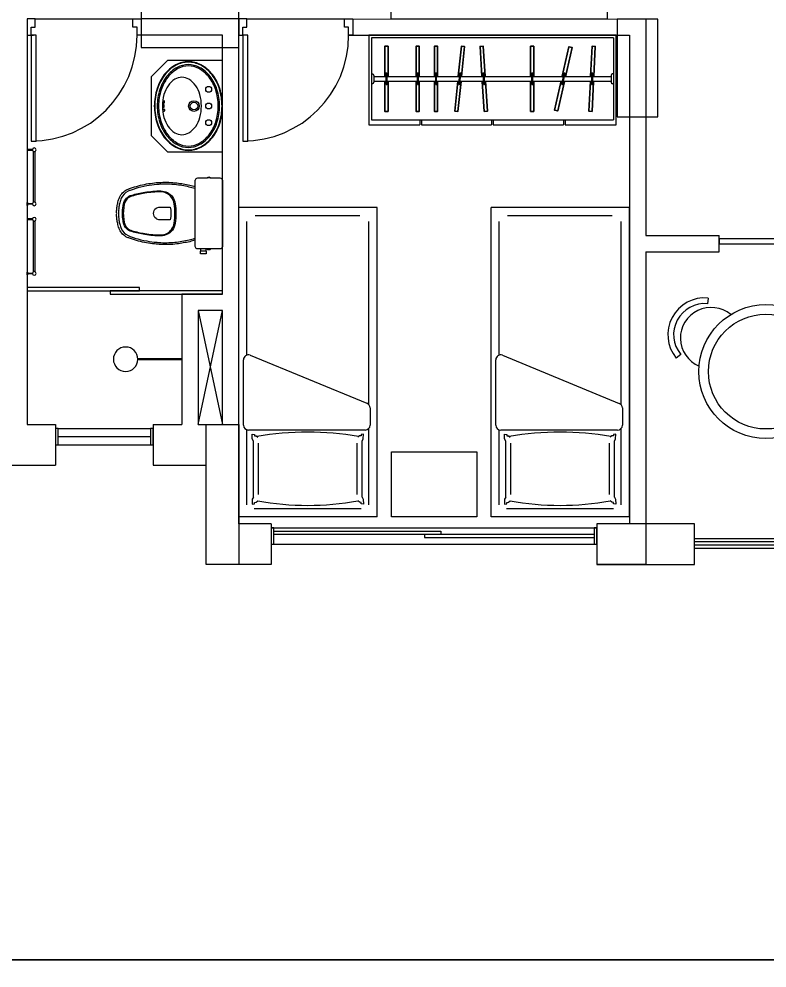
# Model space of a CAD drawing. Header units: millimetres. Extents: x 2878 to 6301, y 540 to 1980.
# Drawn here: x 2922.19 to 2926.78, y 819.73 to 825.56 of the extents above; entities that cross this region are included whole.
import ezdxf

# ---------------------------------------------------------------- set-up
doc = ezdxf.new("R2010")
doc.units = ezdxf.units.MM
doc.header["$LTSCALE"] = 4
for name, color, linetype, lineweight in [('ALVENARIA', 4, 'Continuous', 20), ('ALVENARIA EM VISTA', 1, 'Continuous', 5), ('COTAS', 35, 'Continuous', 5), ('JANELA', 2, 'Continuous', 20), ('PILAR', 1, 'Continuous', 5), ('PORTA', 2, 'Continuous', 20), ('SOLEIRA', 1, 'Continuous', 5)]:
    doc.layers.add(name, color=color, linetype=linetype, lineweight=lineweight)
doc.layers.add('LAY01', color=7, linetype='Continuous')
doc.styles.get("Standard").update_dxf_attribs({"font": 'arial.ttf'})
doc.dimstyles.new('ISO-25', dxfattribs={"dimscale": 0, "dimtxt": 0.1, "dimasz": 0.05, "dimexe": 0.05, "dimexo": 0.2, "dimgap": 0.01, "dimtad": 1, "dimzin": 4, "dimdsep": 46, "dimtxsty": 'Standard', "dimblk": 'OBLIQUE', "dimcen": 0.1, "dimdle": 0.05, "dimclrt": 256, "dimadec": 0, "dimazin": 0, "dimtfac": 1, "dimtix": 1, "dimtofl": 0, "dimtmove": 0, "dimatfit": 3, "dimfxl": 1, "dimtfillclr": 256, "dimarcsym": 0})

# ---------------------------------------------------------------- blocks, each defined once
blk = doc.blocks.new('Pia22')
at = {"layer": 'COTAS'}
for points in [[(0, -0.409, 0.077226), (0.1047, -0.3927, 0.087001), (0.1881, -0.3491, 0.105687), (0.247, -0.2798, 0.12418), (0.266, -0.2045, 0.12418), (0.247, -0.1292, 0.105687), (0.1881, -0.0599, 0.087001), (0.1047, -0.0163, 0.077226), (0, 0, 0.077226), (-0.1047, -0.0163, 0.087001), (-0.1881, -0.0599, 0.105687), (-0.247, -0.1292, 0.12418), (-0.266, -0.2045, 0.12418), (-0.247, -0.2798, 0.105687), (-0.1881, -0.3491, 0.087001), (-0.1047, -0.3927, 0.077226)], [(0, -0.4062, 0.077226), (0.1038, -0.3901, 0.087001), (0.1864, -0.3469, 0.105687), (0.2445, -0.2785, 0.12418), (0.2632, -0.2045, 0.12418), (0.2445, -0.1305, 0.105687), (0.1864, -0.0621, 0.087001), (0.1038, -0.0189, 0.077226), (0, -0.0028, 0.077226), (-0.1038, -0.0189, 0.087001), (-0.1864, -0.0621, 0.105687), (-0.2445, -0.1305, 0.12418), (-0.2632, -0.2045, 0.12418), (-0.2445, -0.2785, 0.105687), (-0.1864, -0.3469, 0.087001), (-0.1038, -0.3901, 0.077226)], [(0, -0.3912, 0.077226), (0.0993, -0.3758, 0.087001), (0.1772, -0.335, 0.105687), (0.2313, -0.2714, 0.12418), (0.2482, -0.2045, 0.12418), (0.2313, -0.1376, 0.105687), (0.1772, -0.074, 0.087001), (0.0993, -0.0332, 0.077226), (0, -0.0178, 0.077226), (-0.0993, -0.0332, 0.087001), (-0.1772, -0.074, 0.105687), (-0.2313, -0.1376, 0.12418), (-0.2482, -0.2045, 0.12418), (-0.2313, -0.2714, 0.105687), (-0.1772, -0.335, 0.087001), (-0.0993, -0.3758, 0.077226)], [(0, -0.3832, 0.077226), (0.0968, -0.3682, 0.087001), (0.1724, -0.3286, 0.105687), (0.2243, -0.2676, 0.12418), (0.2402, -0.2045, 0.12418), (0.2243, -0.1414, 0.105687), (0.1724, -0.0804, 0.087001), (0.0968, -0.0408, 0.077226), (0, -0.0258, 0.077226), (-0.0968, -0.0408, 0.087001), (-0.1724, -0.0804, 0.105687), (-0.2243, -0.1414, 0.12418), (-0.2402, -0.2045, 0.12418), (-0.2243, -0.2676, 0.105687), (-0.1724, -0.3286, 0.087001), (-0.0968, -0.3682, 0.077226)], [(0, -0.3605, 0.068578), (0.0686, -0.3511, 0.0807), (0.122, -0.3262, 0.107046), (0.1606, -0.2857, 0.137927), (0.1725, -0.2435, 0.137927), (0.1606, -0.2013, 0.107046), (0.122, -0.1608, 0.0807), (0.0686, -0.1359, 0.068578), (0, -0.1265, 0.068578), (-0.0686, -0.1359, 0.0807), (-0.122, -0.1608, 0.107046), (-0.1606, -0.2013, 0.137927), (-0.1725, -0.2435, 0.137927), (-0.1606, -0.2857, 0.107046), (-0.122, -0.3262, 0.0807), (-0.0686, -0.3511, 0.068578)], [(-0.025, -0.3555, 0.051763), (-0.022, -0.3552, 0.065619), (-0.0197, -0.3544, 0.104501), (-0.018, -0.353, 0.173031), (-0.0175, -0.3517, 0.173031), (-0.018, -0.3504, 0.104501), (-0.0197, -0.349, 0.065619), (-0.022, -0.3482, 0.051763), (-0.025, -0.3479, 0.051763), (-0.028, -0.3482, 0.065619), (-0.0303, -0.349, 0.104501), (-0.032, -0.3504, 0.173031), (-0.0325, -0.3517, 0.173031), (-0.032, -0.353, 0.104501), (-0.0303, -0.3544, 0.065619), (-0.028, -0.3552, 0.051763)], [(0, -0.3568, 0.051763), (0.003, -0.3565, 0.065619), (0.0053, -0.3557, 0.104501), (0.007, -0.3543, 0.173031), (0.0075, -0.353, 0.173031), (0.007, -0.3517, 0.104501), (0.0053, -0.3503, 0.065619), (0.003, -0.3495, 0.051763), (0, -0.3492, 0.051763), (-0.003, -0.3495, 0.065619), (-0.0053, -0.3503, 0.104501), (-0.007, -0.3517, 0.173031), (-0.0075, -0.353, 0.173031), (-0.007, -0.3543, 0.104501), (-0.0053, -0.3557, 0.065619), (-0.003, -0.3565, 0.051763)], [(0.025, -0.3555, -0.051763), (0.022, -0.3552, -0.065619), (0.0197, -0.3544, -0.104501), (0.018, -0.353, -0.173031), (0.0175, -0.3517, -0.173031), (0.018, -0.3504, -0.104501), (0.0197, -0.349, -0.065619), (0.022, -0.3482, -0.051763), (0.025, -0.3479, -0.051763), (0.028, -0.3482, -0.065619), (0.0303, -0.349, -0.104501), (0.032, -0.3504, -0.173031), (0.0325, -0.3517, -0.173031), (0.032, -0.353, -0.104501), (0.0303, -0.3544, -0.065619), (0.028, -0.3552, -0.051763)]]:
    blk.add_lwpolyline(points, format="xyb", close=True, dxfattribs=at)
for centre, radius in [((-0.1, -0.083), 0.0177), ((0, -0.083), 0.0177), ((0.1, -0.083), 0.0177), ((0, -0.171), 0.032), ((0, -0.171), 0.0225)]:
    blk.add_circle(centre, radius, dxfattribs=at)
blk = doc.blocks.new('01Chuv_p')
at = {"const_width": 0.015}
blk.add_lwpolyline([(-0.27, 0), (0, 0)], dxfattribs=at)
blk.add_circle((-0.345, 0), 0.075)
blk = doc.blocks.new('P70D')
for points in [[(-0.025, 0.15), (-0.025, 0.8), (-0.055, 0.8), (-0.055, 0.15)], [(-0.7, 0.15), (-0.675, 0.15), (-0.675, 0.1), (-0.65, 0.1), (-0.65, 0.05), (-0.7, 0.05)], [(0, 0.15), (-0.025, 0.15), (-0.025, 0.1), (-0.05, 0.1), (-0.05, 0.05), (0, 0.05)]]:
    blk.add_lwpolyline(points, close=True)
blk = doc.blocks.new('MESA2LUG')
at = {"layer": 'COTAS'}
for p, q in [((-0.2166, 0.6293), (-0.1784, 0.6134)), ((0.2356, 0.6134), (0.2739, 0.6293)), ((-0.2739, -0.6039), (-0.2356, -0.588)), ((0.1784, -0.588), (0.2166, -0.6039))]:
    blk.add_line(p, q, dxfattribs=at)
for radius in [0.483, 0.414]:
    blk.add_circle((0, 0.0127), radius, dxfattribs=at)
for centre, radius, start, end in [((0.0286, 0.5271), 0.2657, 22.61987, 157.38013), ((0.0286, 0.4754), 0.2208, 347.92539, 184.99004), ((0.0286, 0.5271), 0.2242, 22.61986, 157.38014), ((-0.0286, -0.45), 0.2208, 167.92539, 4.99004), ((-0.0286, -0.5017), 0.2657, 202.61987, 337.38013), ((-0.0286, -0.5017), 0.2243, 202.61986, 337.38014)]:
    blk.add_arc(centre, radius, start, end, dxfattribs=at)
blk = doc.blocks.new('VASO_P11')
for points in [[(0, -0.17), (0.205, -0.17, 0.059373), (0.2098, -0.1695, 0.333509), (0.222, -0.154), (0.222, -0.1355), (0.222, -0.1045), (0.222, -0.094), (0.2248, -0.094, 0.252251), (0.2251, -0.0939, 0.160103), (0.228, -0.085, 0.160103), (0.2251, -0.0761, 0.252251), (0.2248, -0.076), (0.222, -0.076), (0.222, -0.017, 0.327853), (0.2069, -0.0003, 0.087637), (0.2038, 0), (0, 0), (-0.2038, 0, 0.087637), (-0.2069, -0.0003, 0.327853), (-0.222, -0.017), (-0.222, -0.076), (-0.2248, -0.076, 0.252251), (-0.2251, -0.0761, 0.160103), (-0.228, -0.085, 0.160103), (-0.2251, -0.0939, 0.252251), (-0.2248, -0.094), (-0.222, -0.094), (-0.222, -0.1045), (-0.236, -0.1045), (-0.236, -0.102), (-0.252, -0.102), (-0.252, -0.12), (-0.252, -0.138), (-0.236, -0.138), (-0.236, -0.1355), (-0.222, -0.1355), (-0.222, -0.154, 0.333509), (-0.2098, -0.1695, 0.059373), (-0.205, -0.17)], [(0, -0.291, 0.041331), (-0.0608, -0.2956, 0.129345), (-0.1036, -0.3127, 0.234638), (-0.1405, -0.385, 0.044666), (-0.1319, -0.486, 0.031515), (-0.1138, -0.5665, 0.151063), (-0.0952, -0.5993, 0.148094), (-0.0588, -0.6192, 0.031073), (-0.0451, -0.6214, 0.035055), (0, -0.6255, 0.035055), (0.0451, -0.6214, 0.031073), (0.0588, -0.6192, 0.148094), (0.0952, -0.5993, 0.151063), (0.1138, -0.5665, 0.031515), (0.1319, -0.486, 0.044666), (0.1405, -0.385, 0.234638), (0.1036, -0.3127, 0.129345), (0.0608, -0.2956, 0.041331)], [(0, -0.297, -0.041434), (0.06, -0.3015, -0.129651), (0.1, -0.3175, -0.234583), (0.1345, -0.385, -0.044678), (0.126, -0.485, -0.031614), (0.108, -0.565, -0.152477), (0.091, -0.595, -0.148725), (0.0575, -0.6134, -0.031624), (0.0444, -0.6155, -0.035113), (0, -0.6195, -0.035113), (-0.0444, -0.6155, -0.031624), (-0.0575, -0.6134, -0.148725), (-0.091, -0.595, -0.152477), (-0.108, -0.565, -0.031614), (-0.126, -0.485, -0.044678), (-0.1345, -0.385, -0.234583), (-0.1, -0.3175, -0.129651), (-0.06, -0.3015, -0.041434)], [(-0.04, -0.391, 0.164444), (-0.032, -0.415, 0.245936), (0, -0.43, 0.245936), (0.032, -0.415, 0.164444), (0.04, -0.391), (0.04, -0.326, 0.108885), (-0.04, -0.326)]]:
    blk.add_lwpolyline(points, format="xyb", close=True)
for points in [[(-0.236, -0.1045), (-0.236, -0.12), (-0.236, -0.1355)], [(-0.2245, -0.093), (-0.2245, -0.085), (-0.2245, -0.077)], [(-0.222, -0.076), (-0.222, -0.094)], [(-0.222, -0.1045), (-0.222, -0.1355)], [(0.222, -0.076), (0.222, -0.094)], [(0.2245, -0.093), (0.2245, -0.085), (0.2245, -0.077)]]:
    blk.add_lwpolyline(points)
for points in [[(-0.167, -0.17, -0.003882), (-0.1765, -0.205, 0.024258), (-0.1905, -0.285, 0.02486), (-0.1945, -0.335, 0.033324), (-0.194, -0.385, 0.02486), (-0.191, -0.425, 0.012268), (-0.184, -0.475, 0.015806), (-0.1725, -0.525, 0.026699), (-0.157, -0.575, 0.021919), (-0.1495, -0.595, 0.174675), (-0.1, -0.6435, 0.045452), (-0.07, -0.653, 0.022856), (-0.0571, -0.6562, 0.041289), (-0.0304, -0.6602, 0.052091), (-0.0228, -0.6606, 0.04333), (0, -0.661, 0.04333), (0.0228, -0.6606, 0.052091), (0.0304, -0.6602, 0.041289), (0.0571, -0.6562, 0.022856), (0.07, -0.653, 0.045452), (0.1, -0.6435, 0.174675), (0.1495, -0.595, 0.021919), (0.157, -0.575, 0.026699), (0.1725, -0.525, 0.015806), (0.184, -0.475, 0.012268), (0.191, -0.425, 0.02486), (0.194, -0.385, 0.033324), (0.1945, -0.335, 0.02486), (0.1905, -0.285, 0.024258), (0.1765, -0.205, -0.003882), (0.167, -0.17)], [(0.1554, -0.1731, 0.003849), (0.1649, -0.2079, -0.027799), (0.18, -0.2984, -0.018883), (0.1825, -0.3355, -0.033646), (0.182, -0.3844, -0.016781), (0.1805, -0.4106, -0.015438), (0.1722, -0.4729, -0.023716), (0.154, -0.5465, -0.013571), (0.1457, -0.5711, -0.02186), (0.1386, -0.59, -0.173345), (0.0952, -0.6325, -0.045814), (0.067, -0.6414, -0.024058), (0.0546, -0.6444, -0.042614), (0.029, -0.6482, -0.066108), (0.0226, -0.6485, -0.047154), (0, -0.649, -0.047154), (-0.0226, -0.6485, -0.066108), (-0.029, -0.6482, -0.042614), (-0.0546, -0.6444, -0.024058), (-0.067, -0.6414, -0.045814), (-0.0952, -0.6325, -0.173345), (-0.1386, -0.59, -0.02186), (-0.1457, -0.5711, -0.013571), (-0.154, -0.5465, -0.023716), (-0.1722, -0.4729, -0.015438), (-0.1805, -0.4106, -0.016781), (-0.182, -0.3844, -0.033646), (-0.1825, -0.3355, -0.018883), (-0.18, -0.2984, -0.027799), (-0.1649, -0.2079, 0.003849), (-0.1554, -0.1731)]]:
    blk.add_lwpolyline(points, format="xyb")
blk = doc.blocks.new('*X95')
at = {"color": 0}
for p, q in [((18.205, 3.1079), (18.2054, 3.1081)), ((18.205, 3.1044), (18.209, 3.1067)), ((18.205, 3.1009), (18.209, 3.1032)), ((18.205, 3.0975), (18.209, 3.0998)), ((18.205, 3.094), (18.209, 3.0963)), ((18.205, 3.0905), (18.209, 3.0928)), ((18.205, 3.0871), (18.209, 3.0894)), ((18.205, 3.0836), (18.209, 3.0859)), ((18.205, 3.0801), (18.209, 3.0825)), ((18.205, 3.0767), (18.209, 3.079)), ((18.205, 3.0732), (18.209, 3.0755)), ((18.205, 3.0698), (18.209, 3.0721)), ((18.205, 3.0663), (18.209, 3.0686)), ((18.205, 3.0628), (18.209, 3.0651)), ((18.205, 3.0594), (18.209, 3.0617)), ((18.205, 3.0559), (18.209, 3.0582)), ((18.205, 3.0524), (18.209, 3.0547)), ((18.205, 3.049), (18.209, 3.0513)), ((18.205, 3.0455), (18.209, 3.0478)), ((18.205, 3.042), (18.209, 3.0443)), ((18.205, 3.0386), (18.209, 3.0409)), ((18.2081, 3.0369), (18.209, 3.0374))]:
    blk.add_line(p, q, dxfattribs=at)
blk = doc.blocks.new('CAB')
at = {"layer": 'LAY01'}
for points in [[(-0.01, 0.015), (-0.01, 0.2), (0.01, 0.2), (0.01, 0.015)], [(0.01, -0.015), (0.01, -0.2), (-0.01, -0.2), (-0.01, -0.015)]]:
    blk.add_lwpolyline(points, dxfattribs=at)
blk.add_lwpolyline([(-0.002, -0.0356), (-0.002, 0.0356), (0.002, 0.0356), (0.002, -0.0356)], close=True, dxfattribs=at)
blk.add_blockref('*X95', (-18.207, -3.0725), dxfattribs=at)
blk = doc.blocks.new('ARMARIO5')
for p, q in [((0.115, -0.015), (0.115, -0.52)), ((1.6017, -0.015), (0.115, -0.015)), ((1.6017, -0.015), (1.6017, -0.52)), ((0.115, -0.2375), (0.12, -0.2375)), ((0.13, -0.2475), (0.13, -0.2875)), ((0.13, -0.2525), (1.5867, -0.2525)), ((0.13, -0.2825), (1.5867, -0.2825)), ((1.5867, -0.2475), (1.5867, -0.2875)), ((1.6017, -0.2375), (1.5967, -0.2375)), ((0.115, -0.2975), (0.12, -0.2975)), ((1.6017, -0.2975), (1.5967, -0.2975)), ((0.115, -0.52), (1.6017, -0.52)), ((0.4117, -0.52), (0.4117, -0.55)), ((0.4217, -0.52), (0.4217, -0.55)), ((0.8533, -0.52), (0.8533, -0.55)), ((0.8633, -0.52), (0.8633, -0.55)), ((1.295, -0.52), (1.295, -0.55)), ((1.305, -0.52), (1.305, -0.55)), ((0.0994, -0.55), (0.4117, -0.55)), ((0.4217, -0.55), (0.8533, -0.55)), ((0.8633, -0.55), (1.295, -0.55)), ((1.305, -0.55), (1.619, -0.55))]:
    blk.add_line(p, q)
blk.add_lwpolyline([(1.619, -0.55), (1.619, 0), (0.0994, 0), (0.0994, -0.55)])
for centre, start, end in [((0.12, -0.2475), 0, 90), ((0.12, -0.2875), 270, 0), ((1.5967, -0.2475), 90, 180), ((1.5967, -0.2875), 180, 270)]:
    blk.add_arc(centre, 0.01, start, end)
for p in [(0.2067, -0.2675), (0.399, -0.2675), (0.5115, -0.2675), (1.1024, -0.2675)]:
    blk.add_blockref('CAB', p)
for p, rotation in [((0.6569, -0.2675), 354.0893786921447), ((0.805, -0.2675), 3.656534792935252), ((1.2937, -0.2675), 347.3364767990632), ((1.4704, -0.2675), 357.2102617145848)]:
    blk.add_blockref('CAB', p, dxfattribs=dict(rotation=rotation))
blk = doc.blocks.new('CAMADESO')
for p, q in [((-0.0021, 1.8725), (-0.0021, -0.0275)), ((-0.0021, 1.8725), (0.8479, 1.8725)), ((0.8479, 1.8725), (0.8479, -0.0275)), ((0.095, 1.8225), (0.7529, 1.8225)), ((0.0479, 1.7976), (0.0479, 1.328)), ((0.0823, 1.7934), (0.0965, 1.7917)), ((0.0831, 1.7641), (0.0823, 1.7934)), ((0.0907, 1.7507), (0.0831, 1.7641)), ((0.0907, 1.7507), (0.0907, 1.4063)), ((0.0965, 1.7917), (0.0965, 1.7833)), ((0.0965, 1.7833), (0.1066, 1.7825)), ((0.1066, 1.7825), (0.1166, 1.7741)), ((0.7413, 1.7825), (0.7313, 1.7741)), ((0.7514, 1.7833), (0.7413, 1.7825)), ((0.7656, 1.7934), (0.7514, 1.7917)), ((0.7514, 1.7917), (0.7514, 1.7833)), ((0.7572, 1.7507), (0.7648, 1.7641)), ((0.7572, 1.7507), (0.7572, 1.4063)), ((0.7648, 1.7641), (0.7656, 1.7934)), ((0.7979, 1.7977), (0.7979, 1.3373)), ((0.1206, 1.7346), (0.1206, 1.4188)), ((0.7273, 1.7346), (0.7273, 1.4188)), ((0.0907, 1.4063), (0.0831, 1.3929)), ((0.7572, 1.4063), (0.7648, 1.3929)), ((0.0831, 1.3929), (0.0823, 1.3636)), ((0.0823, 1.3636), (0.0965, 1.3653)), ((0.0965, 1.3737), (0.1066, 1.3745)), ((0.0965, 1.3653), (0.0965, 1.3737)), ((0.1066, 1.3745), (0.1166, 1.3828)), ((0.7413, 1.3745), (0.7313, 1.3828)), ((0.7514, 1.3737), (0.7413, 1.3745)), ((0.7514, 1.3653), (0.7514, 1.3737)), ((0.7656, 1.3636), (0.7514, 1.3653)), ((0.7648, 1.3929), (0.7656, 1.3636)), ((0.041, 1.2027), (0.041, 1.3088)), ((0.071, 1.3388), (0.7886, 1.3388)), ((0.8186, 1.3088), (0.8186, 0.9071)), ((0.0479, 1.1835), (0.0479, 0.0581)), ((0.7779, 0.8791), (0.0602, 1.1747)), ((0.7979, 0.8786), (0.7979, 0.0581)), ((0.1036, 0.0225), (0.747, 0.0225)), ((-0.0021, -0.0275), (0.8479, -0.0275))]:
    blk.add_line(p, q)
for centre, radius, start, end in [((0.4239, 0.0469), 1.7544, 79.90998, 100.09002), ((0.4239, 3.2024), 1.8503, 260.28048, 279.71952), ((0.071, 1.3088), 0.03, 90, 180), ((0.7886, 1.3088), 0.03, 0, 90), ((0.071, 1.2027), 0.03, 180, 248.94125), ((0.7886, 0.9071), 0.03, 248.94125, 0)]:
    blk.add_arc(centre, radius, start, end)
blk = doc.blocks.new('BATH_towel_013')
for points in [[(-0.001, 0.421), (-0.001, 0.382), (0.004, 0.382), (0.004, 0.421)], [(0.014, 0.406), (0.014, 0.397), (0.072, 0.397), (0.072, 0.406)], [(-0.001, -0.381), (-0.001, -0.342), (0.004, -0.342), (0.004, -0.381)], [(0.014, -0.366), (0.014, -0.357), (0.072, -0.357), (0.072, -0.366)]]:
    blk.add_lwpolyline(points, close=True)
for points in [[(0.085, -0.339), (0.085, 0.379)], [(0.113, 0.379), (0.113, -0.339)]]:
    blk.add_lwpolyline(points)
for centre in [(0.099, 0.401), (0.099, -0.361)]:
    blk.add_circle(centre, 0.026)
for centre in [(0.001, 0.401), (0.001, -0.361)]:
    blk.add_arc(centre, 0.013, 281.9596, 78.0404)
blk = doc.blocks.new('PILAR')
at = {"layer": 'PILAR', "ltscale": 0.01}
blk.add_lwpolyline([(-0.15, 0), (0.1, 0), (0.1, -0.6), (-0.15, -0.6)], close=True, dxfattribs=at)
blk = doc.blocks.new('_Oblique')
at = {"color": 0, "linetype": 'ByBlock', "lineweight": -2}
blk.add_line((-0.5, -0.5), (0.5, 0.5), dxfattribs=at)
blk = doc.blocks.new('*D545')
at = {"layer": 'COTAS', "color": 0, "lineweight": -2, "transparency": 16777216}
for p, q in [((2907.4441, 822.0053), (2907.4441, 819.7264)), ((2952.7953, 822.0053), (2952.7953, 819.7264)), ((2907.3941, 819.7764), (2952.8453, 819.7764))]:
    blk.add_line(p, q, dxfattribs=at)
at = {"layer": 'Defpoints', "color": 0, "transparency": 16777216}
for p in [(2907.4441, 822.2053), (2952.7953, 822.2053), (2952.7953, 819.7764)]:
    blk.add_point(p, dxfattribs=at)
at = {"layer": 'COTAS', "color": 0, "lineweight": -2, "transparency": 16777216, "xscale": 0.05, "yscale": 0.05, "zscale": 0.05, "rotation": 180}
blk.add_blockref('_Oblique', (2907.4441, 819.7764), dxfattribs=at)
at = {"layer": 'COTAS', "color": 0, "lineweight": -2, "transparency": 16777216, "xscale": 0.05, "yscale": 0.05, "zscale": 0.05}
blk.add_blockref('_Oblique', (2952.7953, 819.7764), dxfattribs=at)
at = {"layer": 'COTAS', "transparency": 16777216, "insert": (2930.0532, 819.8375), "char_height": 0.1, "attachment_point": 5}
blk.add_mtext('45.35', dxfattribs=at)

msp = doc.modelspace()

# ---------------------------------------------------------------- linework, layer by layer
at = {"layer": 'ALVENARIA', "ltscale": 0.03}
msp.add_line((2923.5352, 825.5557), (2922.9352, 825.5557), dxfattribs=at)
at = {"layer": 'ALVENARIA'}
for p, q in [((2924.2352, 825.5556), (2926.0352, 825.5555)), ((2926.0352, 825.5555), (2926.0351, 824.2255)), ((2922.2352, 825.4557), (2922.235, 823.0657)), ((2923.4352, 825.4557), (2922.9352, 825.4557)), ((2923.4352, 823.8657), (2923.4352, 825.4557)), ((2923.535, 822.4557), (2923.5352, 825.4557)), ((2924.2102, 825.4556), (2925.9352, 825.4555)), ((2925.9352, 825.4555), (2925.935, 822.4555)), ((2926.0351, 824.2254), (2926.4851, 824.2254)), ((2926.0351, 824.1255), (2926.035, 822.2055)), ((2926.0351, 824.1255), (2926.4851, 824.1255)), ((2922.235, 823.0657), (2922.41, 823.0657)), ((2923.01, 823.0657), (2923.185, 823.0657)), ((2921.54, 822.8158), (2922.41, 822.8157)), ((2923.01, 822.8157), (2923.335, 822.8157)), ((2923.335, 822.2057), (2923.335, 822.8157)), ((2923.735, 822.4556), (2923.535, 822.4557)), ((2925.935, 822.4555), (2925.735, 822.4555)), ((2923.735, 822.2056), (2923.335, 822.2057)), ((2926.035, 822.2055), (2925.735, 822.2055))]:
    msp.add_line(p, q, dxfattribs=at)
at = {"layer": 'ALVENARIA', "ltscale": 0.01}
msp.add_line((2922.2352, 825.4557), (2922.2752, 825.4557), dxfattribs=at)
at = {"layer": 'ALVENARIA', "ltscale": 200}
for p, q in [((2926.4851, 824.1254), (2926.4851, 824.2254)), ((2923.4351, 823.8656), (2923.185, 823.8657)), ((2923.185, 823.8657), (2923.185, 823.0657)), ((2922.41, 823.0657), (2922.41, 822.8157)), ((2923.01, 823.0657), (2923.01, 822.8157)), ((2923.735, 822.4556), (2923.735, 822.2056)), ((2925.735, 822.4555), (2925.735, 822.2055))]:
    msp.add_line(p, q, dxfattribs=at)
at = {"layer": 'ALVENARIA EM VISTA'}
for p, q in [((2926.0349, 822.3655), (2926.035, 822.3655)), ((2926.0349, 822.3455), (2926.035, 822.3455)), ((2926.3358, 822.3655), (2930.045, 822.3653)), ((2926.3358, 822.3455), (2930.045, 822.3453)), ((2926.3358, 822.3255), (2930.045, 822.3253)), ((2926.3358, 822.3055), (2930.045, 822.3053))]:
    msp.add_line(p, q, dxfattribs=at)
at = {"layer": 'COTAS', "ltscale": 0.01}
for p, q in [((2923.285, 823.7657), (2923.435, 823.0657)), ((2923.285, 823.0657), (2923.435, 823.7657))]:
    msp.add_line(p, q, dxfattribs=at)
at = {"layer": 'COTAS', "ltscale": 0.03}
for p, q in [((2922.4262, 822.9907), (2922.9938, 822.9907)), ((2924.7769, 822.4106), (2924.7769, 822.3906)), ((2924.6769, 822.3906), (2924.6769, 822.3706))]:
    msp.add_line(p, q, dxfattribs=at)
at = {"layer": 'COTAS', "ltscale": 200}
for p, q in [((2923.7512, 822.4106), (2924.7769, 822.4106)), ((2923.7512, 822.3906), (2924.7269, 822.3906)), ((2924.6769, 822.3706), (2925.7188, 822.3705)), ((2924.7269, 822.3906), (2925.7188, 822.3905))]:
    msp.add_line(p, q, dxfattribs=at)
at = {"layer": 'COTAS', "color": 3}
msp.add_lwpolyline([(2924.4702, 825.7704), (2924.4702, 825.5556), (2925.8002, 825.5556), (2925.8002, 825.7683)], dxfattribs=at)
at = {"layer": 'COTAS'}
for points in [[(2923.4353, 825.2999), (2923.0971, 825.2999), (2922.9971, 825.1999), (2922.9971, 824.8398), (2923.0971, 824.7398), (2923.4353, 824.7398)], [(2922.2351, 823.8857), (2922.9251, 823.8857), (2922.9251, 823.9057), (2922.2351, 823.9057)], [(2922.7451, 823.8657), (2923.4351, 823.8657), (2923.4351, 823.8857), (2922.7451, 823.8857)]]:
    msp.add_lwpolyline(points, close=True, dxfattribs=at)
at = {"layer": 'COTAS', "ltscale": 200}
msp.add_lwpolyline([(2923.285, 823.7657), (2923.285, 823.0657), (2923.435, 823.0657), (2923.435, 823.7657)], close=True, dxfattribs=at)
at = {"layer": 'COTAS', "ltscale": 0.01}
msp.add_lwpolyline([(2924.4732, 822.8973), (2924.9968, 822.8973), (2924.9968, 822.497), (2924.4732, 822.497)], close=True, dxfattribs=at)
at = {"layer": 'JANELA', "ltscale": 0.03}
for p, q in [((2922.4262, 823.0407), (2922.9938, 823.0407)), ((2922.4262, 822.9407), (2922.9938, 822.9407))]:
    msp.add_line(p, q, dxfattribs=at)
at = {"layer": 'JANELA', "ltscale": 200}
for p, q in [((2923.735, 822.4306), (2925.735, 822.4305)), ((2923.735, 822.3306), (2925.735, 822.3305))]:
    msp.add_line(p, q, dxfattribs=at)
at = {"layer": 'JANELA', "ltscale": 0.03}
for points in [[(2922.4262, 823.0407), (2922.41, 823.0407), (2922.41, 822.9407), (2922.4262, 822.9407)], [(2923.01, 823.0407), (2922.9938, 823.0407), (2922.9938, 822.9407), (2923.01, 822.9407)], [(2923.7512, 822.4306), (2923.735, 822.4306), (2923.735, 822.3306), (2923.7512, 822.3306)], [(2925.735, 822.4305), (2925.7188, 822.4305), (2925.7188, 822.3305), (2925.735, 822.3305)]]:
    msp.add_lwpolyline(points, close=True, dxfattribs=at)
at = {"layer": 'PILAR', "color": 1, "ltscale": 0.01}
msp.add_lwpolyline([(2923.335, 823.0657), (2923.535, 823.0657), (2923.535, 822.2057), (2923.335, 822.2057)], close=True, dxfattribs=at)
at = {"layer": 'PORTA'}
msp.add_lwpolyline([(2927.2951, 824.1754), (2927.2951, 824.2054), (2926.4851, 824.2054), (2926.4851, 824.1754)], close=True, dxfattribs=at)
at = {"layer": 'PORTA', "ltscale": 9}
for centre in [(2922.2602, 825.4557), (2923.5602, 825.4556)]:
    msp.add_arc(centre, 0.65, 270, 0, dxfattribs=at)
at = {"layer": 'SOLEIRA', "ltscale": 0.03}
for p, q in [((2922.2852, 825.5557), (2922.8852, 825.5557)), ((2923.5852, 825.5556), (2924.1852, 825.5556))]:
    msp.add_line(p, q, dxfattribs=at)

# ---------------------------------------------------------------- block references
at = {"layer": 'COTAS', "xscale": -1}
for p, rotation in [((2922.9352, 825.4807), 90.00000000000007), ((2926.0102, 824.9555), 180), ((2926.335, 822.3555), 270)]:
    msp.add_blockref('PILAR', p, dxfattribs=dict(at, rotation=rotation))
at = {"layer": 'COTAS', "ltscale": 0.01}
msp.add_blockref('ARMARIO5', (2924.2352, 825.4556), dxfattribs=at)
at = {"layer": 'COTAS', "color": 3}
for name, p, xscale, yscale, zscale, rotation in [('Pia22', (2923.4353, 825.0211), 1.024, 1.024, 1.024, 270), ('BATH_towel_013', (2922.2353, 824.5948), -0.4366151978494348, 0.4366151978494348, 0.4366151978494348, 180), ('BATH_towel_013', (2922.2353, 824.1678), -0.4366151978494348, 0.4366151978494348, 0.4366151978494348, 180)]:
    msp.add_blockref(name, p, dxfattribs=dict(at, xscale=xscale, yscale=yscale, zscale=zscale, rotation=rotation))
at = {"layer": 'COTAS'}
for name, p, xscale, yscale, zscale, rotation in [('VASO_P11', (2923.4352, 824.3614), -0.9833585476547761, 0.9833585476547761, 0.9833585476547761, 270), ('MESA2LUG', (2926.7634, 823.3949), 0.851542699081161, 0.851542699081161, 0.851542699081161, 242.0758886484379)]:
    msp.add_blockref(name, p, dxfattribs=dict(at, xscale=xscale, yscale=yscale, zscale=zscale, rotation=rotation))
at = {"layer": 'COTAS', "ltscale": 0.01, "rotation": 180}
for p in [(2924.3829, 824.3696), (2925.9329, 824.3695)]:
    msp.add_blockref('CAMADESO', p, dxfattribs=at)
at = {"layer": 'COTAS', "color": 3, "xscale": -1, "rotation": 180}
msp.add_blockref('01Chuv_p', (2923.185, 823.4657), dxfattribs=at)
at = {"layer": 'PORTA', "rotation": 180}
for p in [(2922.2352, 825.6057), (2923.5352, 825.6056)]:
    msp.add_blockref('P70D', p, dxfattribs=at)

# ---------------------------------------------------------------- dimensions: what is measured, and where the dimension line sits
at = {"layer": 'COTAS'}
dim = msp.add_linear_dim(base=(2952.7953, 819.7764), p1=(2907.4441, 822.2053), p2=(2952.7953, 822.2053), dimstyle='ISO-25', override={"dimscale": 1}, dxfattribs=at)
dim.commit()
dim.dimension.update_dxf_attribs({"geometry": '*D545', "text_midpoint": (2930.0532, 819.7764), "dimtype": 160})

doc.saveas('drawing.dxf')
